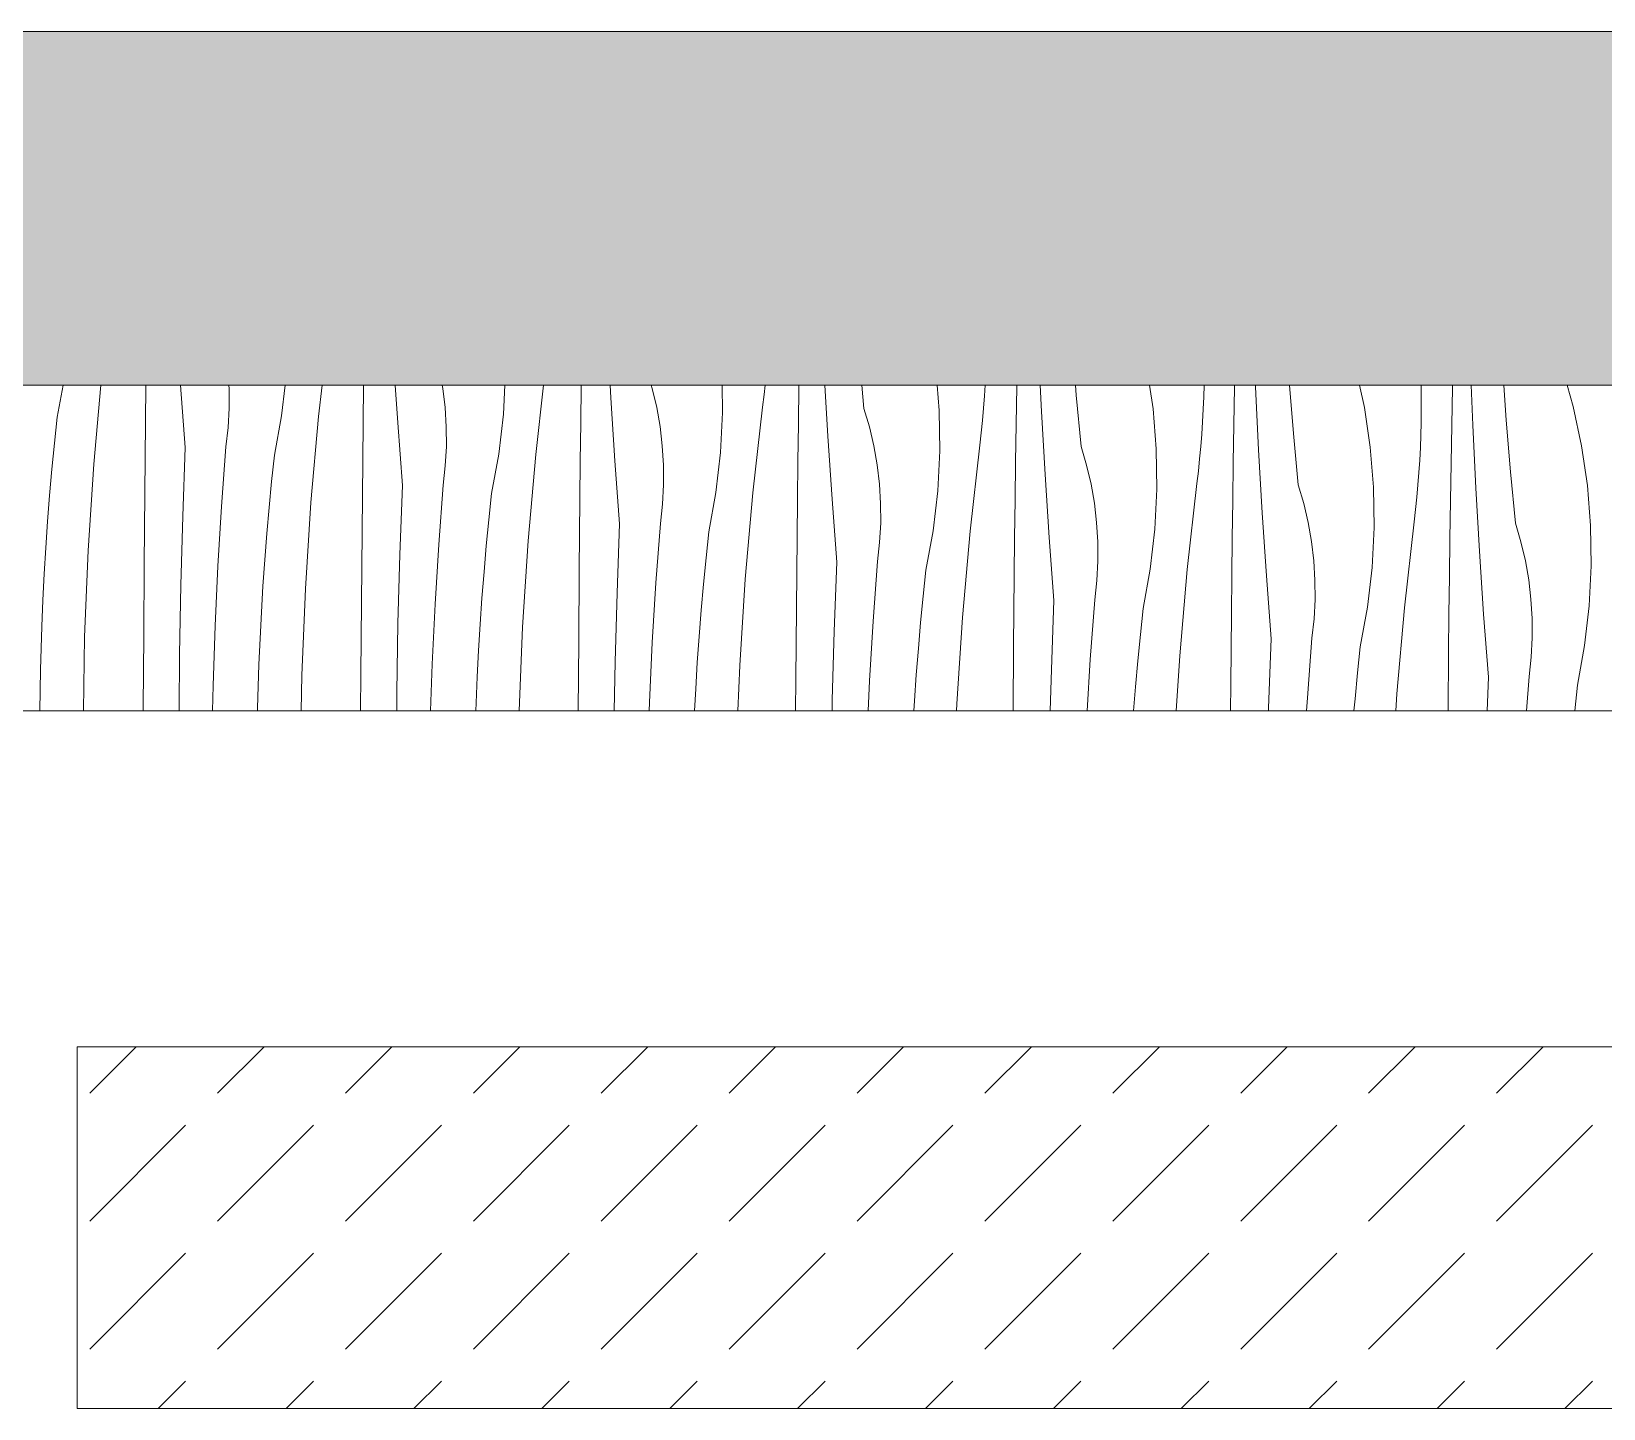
# Model space of a CAD drawing. Header units: millimetres. Extents: x -7826 to 55813, y 465 to 25965.
# Drawn here: x 39740 to 40609, y 20728 to 21489 of the extents above; entities that cross this region are included whole.
import ezdxf

# ---------------------------------------------------------------- set-up
doc = ezdxf.new("R2010")
doc.units = ezdxf.units.MM
doc.layers.add('2D Drafting - General2', color=251, linetype='Continuous', lineweight=15)
doc.layers.add('2D Drafting - General81', color=251, linetype='Continuous', lineweight=20)

# ---------------------------------------------------------------- blocks, each defined once
blk = doc.blocks.new('*X24')
at = {"layer": '2D Drafting - General81', "linetype": 'Continuous'}
for p, q in [((-59061.28, 69528.98), (-59058.08, 69546.59)), ((-59041.07, 69502.88), (-59037.21, 69546.59)), ((-59012.44, 69526.05), (-59012.24, 69546.59)), ((-58990.49, 69512.21), (-58993.05, 69546.59)), ((-58966.26, 69544.63), (-58966.38, 69546.59)), ((-58966.23, 69533.9), (-58966.26, 69544.63)), ((-58937.25, 69529.64), (-58935.3, 69546.59)), ((-58916.8, 69529.34), (-58914.86, 69546.59)), ((-58892.17, 69525.78), (-58891.93, 69546.59)), ((-58873.02, 69525.85), (-58874.39, 69546.59)), ((-58848.08, 69544.82), (-58848.39, 69546.59)), ((-58846.83, 69534.17), (-58848.08, 69544.82)), ((-58814.64, 69530.5), (-58813.84, 69546.59)), ((-58796.73, 69508.17), (-58792.42, 69546.59)), ((-58771.86, 69525.5), (-58771.58, 69546.39)), ((-58771.58, 69546.39), (-58771.58, 69546.59)), ((-58755.25, 69539.52), (-58755.66, 69546.59)), ((-58732.32, 69544.65), (-58732.89, 69546.59)), ((-58729.87, 69534.21), (-58732.32, 69544.65)), ((-58693.48, 69531.48), (-58693.71, 69546.59)), ((-58670.53, 69541.34), (-58669.98, 69546.59)), ((-58651.52, 69525.22), (-58651.21, 69546.11)), ((-58651.21, 69546.11), (-58651.2, 69546.59)), ((-58635.19, 69518.35), (-58636.82, 69546.59)), ((-58615.29, 69533.77), (-58616.51, 69546.59)), ((-58573.75, 69532.49), (-58574.89, 69546.59)), ((-58548.58, 69540.69), (-58548.2, 69546.59)), ((-58531.14, 69524.94), (-58530.8, 69545.83)), ((-58530.8, 69545.83), (-58530.78, 69546.59)), ((-58517.14, 69532.03), (-58517.86, 69546.59)), ((-58497.93, 69541.05), (-58498.39, 69546.59)), ((-58455.47, 69533.42), (-58457.4, 69546.59)), ((-58427.44, 69540.11), (-58427.27, 69546.59)), ((-58410.73, 69524.66), (-58410.35, 69545.55)), ((-58410.35, 69545.55), (-58410.33, 69546.59)), ((-58398.8, 69545.73), (-58398.84, 69546.59)), ((-58397.07, 69510.86), (-58398.8, 69545.73)), ((-58377.86, 69519.88), (-58380.08, 69546.59)), ((-58338.62, 69534.2), (-58341.27, 69546.59)), ((-58307.23, 69546.59), (-58307.19, 69525.81)), ((-58290.28, 69524.38), (-58289.88, 69545.27)), ((-58289.88, 69545.27), (-58289.85, 69546.59)), ((-58278.74, 69524.56), (-58279.65, 69546.59)), ((-58260.16, 69527.19), (-58261.54, 69546.59)), ((-58223.19, 69534.71), (-58226.55, 69546.59)), ((-58966.8, 69523.2), (-58966.23, 69533.9)), ((-58846.19, 69523.46), (-58846.83, 69534.17)), ((-58752.95, 69504.68), (-58755.25, 69539.52)), ((-58728.01, 69523.65), (-58729.87, 69534.21)), ((-58676.66, 69486.99), (-58671.33, 69534.51)), ((-58671.33, 69534.51), (-58670.53, 69541.34)), ((-58612.25, 69523.48), (-58615.29, 69533.77)), ((-58549.75, 69527), (-58549.12, 69533.84)), ((-58549.12, 69533.84), (-58548.58, 69540.69)), ((-58495.22, 69512.6), (-58497.93, 69541.05)), ((-58453.68, 69511.31), (-58455.47, 69533.42)), ((-58427.71, 69533.24), (-58427.44, 69540.11)), ((-58335.4, 69512.25), (-58338.62, 69534.2)), ((-58218.55, 69513.02), (-58223.19, 69534.71)), ((-59062.8, 69514.56), (-59061.28, 69528.98)), ((-59012.8, 69486.71), (-59012.44, 69526.05)), ((-58941.21, 69507.81), (-58937.25, 69529.64)), ((-58921.01, 69481.7), (-58916.8, 69529.34)), ((-58892.38, 69504.88), (-58892.17, 69525.78)), ((-58870.42, 69491.04), (-58873.02, 69525.85)), ((-58817.18, 69508.46), (-58814.64, 69530.5)), ((-58772.1, 69504.61), (-58771.86, 69525.5)), ((-58694.58, 69509.33), (-58693.48, 69531.48)), ((-58651.79, 69504.33), (-58651.52, 69525.22)), ((-58573.41, 69510.31), (-58573.75, 69532.49)), ((-58550.46, 69520.17), (-58549.75, 69527)), ((-58531.45, 69504.05), (-58531.14, 69524.94)), ((-58515.12, 69497.18), (-58517.14, 69532.03)), ((-58428.52, 69519.52), (-58428.07, 69526.38)), ((-58428.07, 69526.38), (-58427.71, 69533.24)), ((-58411.07, 69503.77), (-58410.73, 69524.66)), ((-58307.37, 69518.94), (-58307.19, 69525.81)), ((-58257.79, 69498.71), (-58260.16, 69527.19)), ((-58967.99, 69512.54), (-58966.8, 69523.2)), ((-58846.16, 69512.73), (-58846.19, 69523.46)), ((-58726.77, 69512.99), (-58728.01, 69523.65)), ((-58632.88, 69483.51), (-58635.19, 69518.35)), ((-58609.8, 69513.04), (-58612.25, 69523.48)), ((-58551.26, 69513.34), (-58550.46, 69520.17)), ((-58429.05, 69512.67), (-58428.52, 69519.52)), ((-58375.15, 69491.43), (-58377.86, 69519.88)), ((-58307.64, 69512.07), (-58307.37, 69518.94)), ((-58290.66, 69503.49), (-58290.28, 69524.38)), ((-58277, 69489.69), (-58278.74, 69524.56)), ((-59064.2, 69500.11), (-59062.8, 69514.56)), ((-58991.93, 69474.08), (-58990.49, 69512.21)), ((-58970.45, 69479.58), (-58967.99, 69512.54)), ((-58942.74, 69493.38), (-58941.21, 69507.81)), ((-58846.74, 69502.02), (-58846.16, 69512.73)), ((-58821.14, 69486.64), (-58817.18, 69508.46)), ((-58800.94, 69460.53), (-58796.73, 69508.17)), ((-58726.12, 69502.29), (-58726.77, 69512.99)), ((-58697.11, 69487.29), (-58694.58, 69509.33)), ((-58607.95, 69502.48), (-58609.8, 69513.04)), ((-58574.51, 69488.16), (-58573.41, 69510.31)), ((-58556.59, 69465.82), (-58551.26, 69513.34)), ((-58492.18, 69502.31), (-58495.22, 69512.6)), ((-58453.34, 69489.14), (-58453.68, 69511.31)), ((-58429.68, 69505.83), (-58429.05, 69512.67)), ((-58395.05, 69476.01), (-58397.07, 69510.86)), ((-58333.62, 69490.14), (-58335.4, 69512.25)), ((-58308, 69505.21), (-58307.64, 69512.07)), ((-58215.33, 69491.08), (-58218.55, 69513.02)), ((-59065.47, 69485.66), (-59064.2, 69500.11)), ((-59044.16, 69455.16), (-59041.07, 69502.88)), ((-58892.73, 69465.54), (-58892.38, 69504.88)), ((-58847.92, 69491.36), (-58846.74, 69502.02)), ((-58772.31, 69483.71), (-58772.1, 69504.61)), ((-58750.35, 69469.87), (-58752.95, 69504.68)), ((-58726.09, 69491.56), (-58726.12, 69502.29)), ((-58652.03, 69483.43), (-58651.79, 69504.33)), ((-58606.7, 69491.82), (-58607.95, 69502.48)), ((-58531.72, 69483.16), (-58531.45, 69504.05)), ((-58489.73, 69491.87), (-58492.18, 69502.31)), ((-58431.19, 69492.17), (-58430.39, 69499)), ((-58430.39, 69499), (-58429.68, 69505.83)), ((-58411.38, 69482.88), (-58411.07, 69503.77)), ((-58308.45, 69498.35), (-58308, 69505.21)), ((-58291, 69482.6), (-58290.66, 69503.49)), ((-58255.08, 69470.25), (-58257.79, 69498.71)), ((-58944.13, 69478.94), (-58942.74, 69493.38)), ((-58871.86, 69452.91), (-58870.42, 69491.04)), ((-58850.38, 69458.41), (-58847.92, 69491.36)), ((-58726.67, 69480.85), (-58726.09, 69491.56)), ((-58606.06, 69481.12), (-58606.7, 69491.82)), ((-58512.81, 69462.34), (-58515.12, 69497.18)), ((-58487.88, 69481.3), (-58489.73, 69491.87)), ((-58436.53, 69444.65), (-58431.19, 69492.17)), ((-58372.11, 69481.14), (-58375.15, 69491.43)), ((-58333.27, 69467.97), (-58333.62, 69490.14)), ((-58309.61, 69484.66), (-58308.98, 69491.5)), ((-58308.98, 69491.5), (-58308.45, 69498.35)), ((-58213.55, 69468.97), (-58215.33, 69491.08)), ((-59066.6, 69471.2), (-59065.47, 69485.66)), ((-59013.14, 69447.37), (-59012.8, 69486.71)), ((-58924.09, 69433.99), (-58921.01, 69481.7)), ((-58822.67, 69472.21), (-58821.14, 69486.64)), ((-58772.66, 69444.37), (-58772.31, 69483.71)), ((-58701.07, 69465.47), (-58697.11, 69487.29)), ((-58680.87, 69439.36), (-58676.66, 69486.99)), ((-58652.24, 69462.54), (-58652.03, 69483.43)), ((-58630.29, 69448.7), (-58632.88, 69483.51)), ((-58577.04, 69466.12), (-58574.51, 69488.16)), ((-58531.96, 69462.26), (-58531.72, 69483.16)), ((-58486.63, 69470.65), (-58487.88, 69481.3)), ((-58454.44, 69466.99), (-58453.34, 69489.14)), ((-58411.66, 69461.99), (-58411.38, 69482.88)), ((-58310.32, 69477.82), (-58309.61, 69484.66)), ((-58291.31, 69461.71), (-58291, 69482.6)), ((-58274.98, 69454.83), (-58277, 69489.69)), ((-58992.97, 69435.94), (-58991.93, 69474.08)), ((-58972.47, 69446.6), (-58970.45, 69479.58)), ((-58945.4, 69464.49), (-58944.13, 69478.94)), ((-58727.85, 69470.19), (-58726.67, 69480.85)), ((-58606.02, 69470.39), (-58606.06, 69481.12)), ((-58392.74, 69441.17), (-58395.05, 69476.01)), ((-58369.66, 69470.7), (-58372.11, 69481.14)), ((-58311.13, 69471), (-58310.32, 69477.82)), ((-59067.61, 69456.72), (-59066.6, 69471.2)), ((-58946.54, 69450.02), (-58945.4, 69464.49)), ((-58893.07, 69426.2), (-58892.73, 69465.54)), ((-58824.07, 69457.77), (-58822.67, 69472.21)), ((-58751.8, 69431.74), (-58750.35, 69469.87)), ((-58730.32, 69437.24), (-58727.85, 69470.19)), ((-58702.6, 69451.04), (-58701.07, 69465.47)), ((-58606.6, 69459.68), (-58606.02, 69470.39)), ((-58581.01, 69444.3), (-58577.04, 69466.12)), ((-58560.8, 69418.19), (-58556.59, 69465.82)), ((-58485.99, 69459.95), (-58486.63, 69470.65)), ((-58456.98, 69444.95), (-58454.44, 69466.99)), ((-58367.81, 69460.13), (-58369.66, 69470.7)), ((-58334.37, 69445.81), (-58333.27, 69467.97)), ((-58316.46, 69423.48), (-58311.13, 69471)), ((-58252.04, 69459.97), (-58255.08, 69470.25)), ((-58213.21, 69446.79), (-58213.55, 69468.97)), ((-59068.48, 69442.24), (-59067.61, 69456.72)), ((-59046.12, 69407.38), (-59044.16, 69455.16)), ((-58852.4, 69425.43), (-58850.38, 69458.41)), ((-58825.33, 69443.32), (-58824.07, 69457.77)), ((-58804.02, 69412.81), (-58800.94, 69460.53)), ((-58652.59, 69423.2), (-58652.24, 69462.54)), ((-58607.78, 69449.02), (-58606.6, 69459.68)), ((-58532.17, 69441.37), (-58531.96, 69462.26)), ((-58510.22, 69427.53), (-58512.81, 69462.34)), ((-58485.96, 69449.22), (-58485.99, 69459.95)), ((-58411.9, 69441.09), (-58411.66, 69461.99)), ((-58366.56, 69449.48), (-58367.81, 69460.13)), ((-58291.59, 69440.81), (-58291.31, 69461.71)), ((-58249.6, 69449.53), (-58252.04, 69459.97)), ((-59013.46, 69408.02), (-59013.14, 69447.37)), ((-58974.03, 69413.59), (-58972.47, 69446.6)), ((-58947.54, 69435.55), (-58946.54, 69450.02)), ((-58872.9, 69414.77), (-58871.86, 69452.91)), ((-58704, 69436.6), (-58702.6, 69451.04)), ((-58631.73, 69410.57), (-58630.29, 69448.7)), ((-58610.25, 69416.07), (-58607.78, 69449.02)), ((-58486.53, 69438.51), (-58485.96, 69449.22)), ((-58365.92, 69438.77), (-58366.56, 69449.48)), ((-58272.68, 69420), (-58274.98, 69454.83)), ((-58247.74, 69438.96), (-58249.6, 69449.53)), ((-58214.3, 69424.64), (-58213.21, 69446.79)), ((-59069.23, 69427.75), (-59068.48, 69442.24)), ((-58826.47, 69428.85), (-58825.33, 69443.32)), ((-58773, 69405.02), (-58772.66, 69444.37)), ((-58683.96, 69391.64), (-58680.87, 69439.36)), ((-58582.53, 69429.87), (-58581.01, 69444.3)), ((-58532.53, 69402.03), (-58532.17, 69441.37)), ((-58487.72, 69427.85), (-58486.53, 69438.51)), ((-58460.94, 69423.13), (-58456.98, 69444.95)), ((-58440.73, 69397.02), (-58436.53, 69444.65)), ((-58412.11, 69420.2), (-58411.9, 69441.09)), ((-58390.15, 69406.35), (-58392.74, 69441.17)), ((-58365.89, 69428.05), (-58365.92, 69438.77)), ((-58336.91, 69423.78), (-58334.37, 69445.81)), ((-58291.83, 69419.92), (-58291.59, 69440.81)), ((-58246.5, 69428.31), (-58247.74, 69438.96)), ((-58993.61, 69397.79), (-58992.97, 69435.94)), ((-58948.42, 69421.07), (-58947.54, 69435.55)), ((-58926.05, 69386.21), (-58924.09, 69433.99)), ((-58752.83, 69393.6), (-58751.8, 69431.74)), ((-58732.33, 69404.25), (-58730.32, 69437.24)), ((-58705.26, 69422.15), (-58704, 69436.6)), ((-58583.93, 69415.43), (-58582.53, 69429.87)), ((-59069.84, 69413.25), (-59069.23, 69427.75)), ((-58949.16, 69406.58), (-58948.42, 69421.07)), ((-58893.39, 69386.85), (-58893.07, 69426.2)), ((-58853.96, 69392.42), (-58852.4, 69425.43)), ((-58827.47, 69414.38), (-58826.47, 69428.85)), ((-58706.4, 69407.68), (-58705.26, 69422.15)), ((-58652.93, 69383.85), (-58652.59, 69423.2)), ((-58511.66, 69389.4), (-58510.22, 69427.53)), ((-58490.18, 69394.9), (-58487.72, 69427.85)), ((-58462.47, 69408.7), (-58460.94, 69423.13)), ((-58366.46, 69417.34), (-58365.89, 69428.05)), ((-58340.87, 69401.96), (-58336.91, 69423.78)), ((-58320.67, 69375.85), (-58316.46, 69423.48)), ((-58245.85, 69417.6), (-58246.5, 69428.31)), ((-58216.84, 69402.61), (-58214.3, 69424.64)), ((-59070.57, 69389.12), (-59069.84, 69413.25)), ((-58975.15, 69380.56), (-58974.03, 69413.59)), ((-58873.54, 69376.62), (-58872.9, 69414.77)), ((-58828.35, 69399.9), (-58827.47, 69414.38)), ((-58805.92, 69366.59), (-58804.02, 69412.81)), ((-58612.26, 69383.08), (-58610.25, 69416.07)), ((-58585.2, 69400.98), (-58583.93, 69415.43)), ((-58563.89, 69370.47), (-58560.8, 69418.19)), ((-58412.46, 69380.85), (-58412.11, 69420.2)), ((-58367.65, 69406.68), (-58366.46, 69417.34)), ((-58292.04, 69399.03), (-58291.83, 69419.92)), ((-58270.08, 69385.18), (-58272.68, 69420)), ((-58245.82, 69406.88), (-58245.85, 69417.6)), ((-59046.83, 69366.59), (-59046.12, 69407.38)), ((-59013.77, 69368.68), (-59013.46, 69408.02)), ((-58949.77, 69392.08), (-58949.16, 69406.58)), ((-58773.32, 69366.59), (-58773, 69405.02)), ((-58733.89, 69371.24), (-58732.33, 69404.25)), ((-58707.41, 69393.21), (-58706.4, 69407.68)), ((-58632.77, 69372.42), (-58631.73, 69410.57)), ((-58463.86, 69394.26), (-58462.47, 69408.7)), ((-58391.59, 69368.22), (-58390.15, 69406.35)), ((-58370.11, 69373.73), (-58367.65, 69406.68)), ((-58246.4, 69396.17), (-58245.82, 69406.88)), ((-58993.8, 69366.59), (-58993.61, 69397.79)), ((-58829.09, 69385.41), (-58828.35, 69399.9)), ((-58586.33, 69386.51), (-58585.2, 69400.98)), ((-58532.83, 69366.59), (-58532.53, 69402.03)), ((-58491.91, 69366.59), (-58490.18, 69394.9)), ((-58442.7, 69366.59), (-58440.73, 69397.02)), ((-58342.4, 69387.53), (-58340.87, 69401.96)), ((-58292.33, 69366.59), (-58292.04, 69399.03)), ((-58247.58, 69385.51), (-58246.4, 69396.17)), ((-58220.8, 69380.79), (-58216.84, 69402.61)), ((-59070.91, 69366.59), (-59070.57, 69389.12)), ((-58950.5, 69367.94), (-58949.77, 69392.08)), ((-58926.39, 69366.59), (-58926.05, 69386.21)), ((-58893.55, 69366.59), (-58893.39, 69386.85)), ((-58854.83, 69366.59), (-58853.96, 69392.42)), ((-58753.29, 69366.59), (-58752.83, 69393.6)), ((-58708.28, 69378.73), (-58707.41, 69393.21)), ((-58684.98, 69366.59), (-58683.96, 69391.64)), ((-58587.34, 69372.04), (-58586.33, 69386.51)), ((-58512.28, 69366.59), (-58511.66, 69389.4)), ((-58465.13, 69379.8), (-58463.86, 69394.26)), ((-58343.79, 69373.09), (-58342.4, 69387.53)), ((-58975.43, 69366.59), (-58975.15, 69380.56)), ((-58829.7, 69370.91), (-58829.09, 69385.41)), ((-58708.9, 69366.59), (-58708.28, 69378.73)), ((-58653.08, 69366.59), (-58652.93, 69383.85)), ((-58613.04, 69366.59), (-58612.26, 69383.08)), ((-58466.17, 69366.59), (-58465.13, 69379.8)), ((-58412.58, 69366.59), (-58412.46, 69380.85)), ((-58270.79, 69366.59), (-58270.08, 69385.18)), ((-58248.99, 69366.59), (-58247.58, 69385.51)), ((-58222.31, 69366.59), (-58220.8, 69380.79)), ((-59013.79, 69366.59), (-59013.77, 69368.68)), ((-58873.6, 69366.59), (-58873.54, 69376.62)), ((-58829.83, 69366.59), (-58829.7, 69370.91)), ((-58734.05, 69366.59), (-58733.89, 69371.24)), ((-58632.86, 69366.59), (-58632.77, 69372.42)), ((-58587.67, 69366.59), (-58587.34, 69372.04)), ((-58564.05, 69366.59), (-58563.89, 69370.47)), ((-58391.64, 69366.59), (-58391.59, 69368.22)), ((-58370.55, 69366.59), (-58370.11, 69373.73)), ((-58344.36, 69366.59), (-58343.79, 69373.09)), ((-58321.27, 69366.59), (-58320.67, 69375.85)), ((-58950.52, 69366.59), (-58950.5, 69367.94))]:
    blk.add_line(p, q, dxfattribs=at)
blk = doc.blocks.new('Wype_nienie_26')
at = {"layer": '2D Drafting - General2', "linetype": 'Continuous'}
for p, q in [((-55900.3, 69546.59), (-72935.87, 69546.59)), ((-72935.87, 69366.59), (-55900.3, 69366.59))]:
    blk.add_line(p, q, dxfattribs=at)
at = {"layer": '2D Drafting - General81', "linetype": 'Continuous'}
blk.add_blockref('*X24', (0, 0), dxfattribs=at)

msp = doc.modelspace()

# ---------------------------------------------------------------- hatches: boundary and pattern name
at = {"layer": '2D Drafting - General81', "linetype": 'Continuous'}
h = msp.add_hatch(dxfattribs=at)
h.set_pattern_fill('SOLID___DASHED', color=256, style=0, pattern_type=2)
h.set_pattern_definition([(45, (98815.82, -48252.71), (-70.71068, 70.71068), []), (45, (98780.46, -48217.35), (-70.71068, 70.71068), [75, -25])])
h.paths.add_polyline_path([(42915.51, 21293.88), (42915.51, 21489.43), (25880.53, 21489.43), (25879.94, 21293.88)], flags=0)
h = msp.add_hatch(dxfattribs=at)
h.set_pattern_fill('BETON', color=256, style=0, pattern_type=2)
h.set_pattern_definition([(45, (98815.82, -48252.71), (-70.71068, 70.71068), [75, -25]), (45, (98815.82, -48182), (-70.71068, 70.71068), [75, -25])])
h.paths.add_polyline_path([(39765.64, 20728.1), (39765.64, 20928.1), (42915.14, 20928.1), (42915.14, 20728.1)], flags=0)

# ---------------------------------------------------------------- linework, layer by layer
at = {"layer": '2D Drafting - General2', "linetype": 'Continuous', "flags": 128}
for points in [[(42915.51, 21293.88), (42915.51, 21489.43), (25880.53, 21489.43), (25879.94, 21293.88)], [(39765.64, 20728.1), (39765.64, 20928.1), (42915.14, 20928.1), (42915.14, 20728.1)]]:
    msp.add_lwpolyline(points, close=True, dxfattribs=at)

# ---------------------------------------------------------------- block references
at = {"layer": '2D Drafting - General81', "linetype": 'Continuous'}
msp.add_blockref('Wype_nienie_26', (98815.82, -48252.71), dxfattribs=at)

doc.saveas('drawing.dxf')
